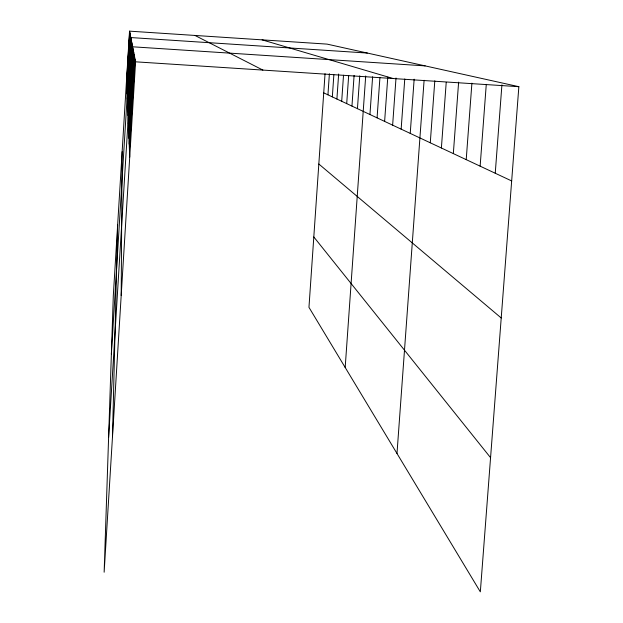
<?xml version="1.0" encoding="UTF-8"?>
<svg xmlns="http://www.w3.org/2000/svg" width="623" height="623" viewBox="0 0 623 623"><rect width="100%" height="100%" fill="white"/><g stroke="black" fill="none" stroke-linecap="round" stroke-linejoin="round"><path stroke-width="0.93" d="M121.189 295.536L122.131 151.708M112.49 436.676L117.638 225.02M129.529 31.15L113.3 295.785L104.142 572.218L135.596 61.825L129.529 31.15L327.083 44.116L518.858 86.69L480.333 591.85L308.961 307.341L325.042 73.74M126.594 81.87L129.662 31.835M126.671 83.661L129.802 32.544M126.749 85.522L129.95 33.292M126.827 87.477L130.106 34.063M126.913 89.517L130.269 34.88M126.999 91.659L130.433 35.729M127.092 93.902L130.612 36.625M111.369 354.004L130.799 37.559L367.321 53.048M127.31 99.002L131.017 38.657M127.427 101.915L131.243 39.817M127.559 104.999L131.484 41.048M127.692 108.27L131.741 42.348M127.84 111.751L132.021 43.735M127.995 115.465L132.31 45.214M108.604 437.471L132.621 46.795L425.143 65.882M128.338 123.666L132.956 48.493M128.525 128.221L133.314 50.307M128.727 133.112L133.704 52.262M128.945 138.399L134.124 54.365M129.187 144.108L134.576 56.646M129.444 150.314L135.059 59.123M327.939 94.828L329.396 73.779M332.332 96.884L333.858 74.83M336.911 99.034L338.647 74.028M341.7 101.276L343.514 75.212M346.707 103.628L348.67 75.5M351.956 106.081L354.098 75.414M357.446 108.659L359.751 75.858M345.181 367.469L365.701 75.99M369.953 114.515L372.616 76.808M377.079 117.856L379.944 77.384M384.625 121.399L387.779 77.135M392.638 125.153L396.01 77.992M401.15 129.14L404.755 78.996M410.23 133.392L414.147 79.183M396.991 453.482L424.099 80.297M430.275 142.792L434.799 80.819M441.388 148.001L446.216 82.337M453.334 153.601L458.621 82.15M466.214 159.636L471.907 83.155M480.138 166.162L486.275 84.346M495.238 173.241L501.92 84.876M135.596 61.825L518.858 86.69M262.104 39.849L393.191 78.537M323.726 92.858L511.67 180.943M194.937 35.441L262.883 70.08M318.828 164.02L501.219 317.979M313.805 236.95L490.566 457.679M126.524 80.157L129.724 157.066"/></g></svg>
